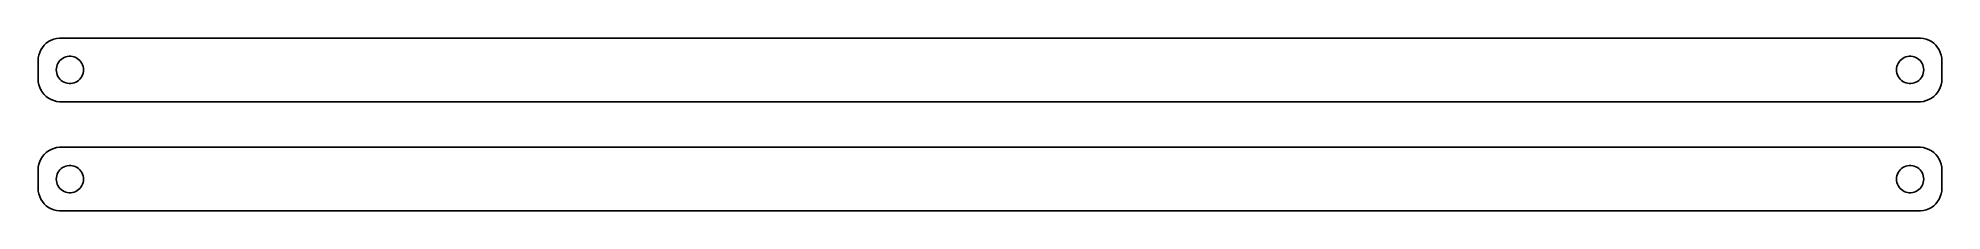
# Model space of a CAD drawing. Header units: metres. Extents: x -210 to 210, y 41 to 79.
import ezdxf

# ---------------------------------------------------------------- set-up
doc = ezdxf.new("R2010")
doc.units = ezdxf.units.M

msp = doc.modelspace()

# ---------------------------------------------------------------- linework, layer by layer
for p, q in [((-209.149, 75.8406), (-209.343, 75.2434)), ((-208.882, 76.4088), (-209.149, 75.8406)), ((-208.545, 76.9389), (-208.882, 76.4088)), ((-208.145, 77.4227), (-208.545, 76.9389)), ((-207.687, 77.8526), (-208.145, 77.4227)), ((-207.179, 78.2216), (-207.687, 77.8526)), ((-206.629, 78.5241), (-207.179, 78.2216)), ((-206.045, 78.7553), (-206.629, 78.5241)), ((-205.437, 78.9114), (-206.045, 78.7553)), ((-204.814, 78.9901), (-205.437, 78.9114)), ((204.814, 78.9901), (-204.814, 78.9901)), ((205.437, 78.9114), (204.814, 78.9901)), ((206.045, 78.7553), (205.437, 78.9114)), ((206.629, 78.5241), (206.045, 78.7553)), ((207.179, 78.2216), (206.629, 78.5241)), ((207.687, 77.8526), (207.179, 78.2216)), ((208.145, 77.4227), (207.687, 77.8526)), ((208.545, 76.9389), (208.145, 77.4227)), ((208.882, 76.4088), (208.545, 76.9389)), ((209.149, 75.8406), (208.882, 76.4088)), ((209.343, 75.2434), (209.149, 75.8406)), ((-209.461, 74.6267), (-209.5, 74)), ((-209.5, 74), (-209.5, 70)), ((-209.343, 75.2434), (-209.461, 74.6267)), ((-205.5, 72), (-205.476, 72.376)), ((-205.476, 71.624), (-205.5, 72)), ((-205.476, 72.376), (-205.406, 72.7461)), ((-205.406, 71.2539), (-205.476, 71.624)), ((-205.406, 72.7461), (-205.289, 73.1044)), ((-205.289, 70.8956), (-205.406, 71.2539)), ((-205.289, 73.1044), (-205.129, 73.4453)), ((-205.129, 73.4453), (-204.927, 73.7634)), ((-204.927, 73.7634), (-204.687, 74.0536)), ((-204.687, 74.0536), (-204.412, 74.3115)), ((-204.412, 74.3115), (-204.107, 74.533)), ((-204.107, 74.533), (-203.777, 74.7145)), ((-203.777, 74.7145), (-203.427, 74.8532)), ((-203.427, 74.8532), (-203.062, 74.9469)), ((-203.062, 74.9469), (-202.688, 74.9941)), ((-202.688, 74.9941), (-202.312, 74.9941)), ((-202.312, 74.9941), (-201.938, 74.9469)), ((-201.938, 74.9469), (-201.573, 74.8532)), ((-201.573, 74.8532), (-201.223, 74.7145)), ((-201.223, 74.7145), (-200.893, 74.533)), ((-200.893, 74.533), (-200.588, 74.3115)), ((-200.588, 74.3115), (-200.313, 74.0536)), ((-200.313, 74.0536), (-200.073, 73.7634)), ((-200.073, 73.7634), (-199.871, 73.4453)), ((-199.871, 73.4453), (-199.711, 73.1044)), ((-199.711, 73.1044), (-199.594, 72.7461)), ((-199.594, 71.2539), (-199.711, 70.8956)), ((-199.594, 72.7461), (-199.524, 72.376)), ((-199.524, 71.624), (-199.594, 71.2539)), ((-199.524, 72.376), (-199.5, 72)), ((-199.5, 72), (-199.524, 71.624)), ((199.5, 72), (199.524, 72.376)), ((199.524, 71.624), (199.5, 72)), ((199.524, 72.376), (199.594, 72.7461)), ((199.594, 71.2539), (199.524, 71.624)), ((199.594, 72.7461), (199.711, 73.1044)), ((199.711, 70.8956), (199.594, 71.2539)), ((199.711, 73.1044), (199.871, 73.4453)), ((199.871, 73.4453), (200.073, 73.7634)), ((200.073, 73.7634), (200.313, 74.0536)), ((200.313, 74.0536), (200.588, 74.3115)), ((200.588, 74.3115), (200.893, 74.533)), ((200.893, 74.533), (201.223, 74.7145)), ((201.223, 74.7145), (201.573, 74.8532)), ((201.573, 74.8532), (201.938, 74.9469)), ((201.938, 74.9469), (202.312, 74.9941)), ((202.312, 74.9941), (202.688, 74.9941)), ((202.688, 74.9941), (203.062, 74.9469)), ((203.062, 74.9469), (203.427, 74.8532)), ((203.427, 74.8532), (203.777, 74.7145)), ((203.777, 74.7145), (204.107, 74.533)), ((204.107, 74.533), (204.412, 74.3115)), ((204.412, 74.3115), (204.687, 74.0536)), ((204.687, 74.0536), (204.927, 73.7634)), ((204.927, 73.7634), (205.129, 73.4453)), ((205.129, 73.4453), (205.289, 73.1044)), ((205.289, 73.1044), (205.406, 72.7461)), ((205.406, 71.2539), (205.289, 70.8956)), ((205.406, 72.7461), (205.476, 72.376)), ((205.476, 71.624), (205.406, 71.2539)), ((205.476, 72.376), (205.5, 72)), ((205.5, 72), (205.476, 71.624)), ((209.461, 74.6267), (209.343, 75.2434)), ((209.5, 74), (209.461, 74.6267)), ((209.5, 70), (209.5, 74)), ((-209.5, 70), (-209.461, 69.3733)), ((-209.461, 69.3733), (-209.343, 68.7566)), ((-209.343, 68.7566), (-209.149, 68.1594)), ((-209.149, 68.1594), (-208.882, 67.5912)), ((-208.882, 67.5912), (-208.545, 67.0611)), ((-208.545, 67.0611), (-208.145, 66.5773)), ((-205.129, 70.5547), (-205.289, 70.8956)), ((-204.927, 70.2366), (-205.129, 70.5547)), ((-204.687, 69.9464), (-204.927, 70.2366)), ((-204.412, 69.6885), (-204.687, 69.9464)), ((-204.107, 69.467), (-204.412, 69.6885)), ((-203.777, 69.2855), (-204.107, 69.467)), ((-203.427, 69.1468), (-203.777, 69.2855)), ((-203.062, 69.0531), (-203.427, 69.1468)), ((-202.688, 69.0059), (-203.062, 69.0531)), ((-202.312, 69.0059), (-202.688, 69.0059)), ((-201.938, 69.0531), (-202.312, 69.0059)), ((-201.573, 69.1468), (-201.938, 69.0531)), ((-201.223, 69.2855), (-201.573, 69.1468)), ((-200.893, 69.467), (-201.223, 69.2855)), ((-200.588, 69.6885), (-200.893, 69.467)), ((-200.313, 69.9464), (-200.588, 69.6885)), ((-200.073, 70.2366), (-200.313, 69.9464)), ((-199.871, 70.5547), (-200.073, 70.2366)), ((-199.711, 70.8956), (-199.871, 70.5547)), ((199.871, 70.5547), (199.711, 70.8956)), ((200.073, 70.2366), (199.871, 70.5547)), ((200.313, 69.9464), (200.073, 70.2366)), ((200.588, 69.6885), (200.313, 69.9464)), ((200.893, 69.467), (200.588, 69.6885)), ((201.223, 69.2855), (200.893, 69.467)), ((201.573, 69.1468), (201.223, 69.2855)), ((201.938, 69.0531), (201.573, 69.1468)), ((202.312, 69.0059), (201.938, 69.0531)), ((202.688, 69.0059), (202.312, 69.0059)), ((203.062, 69.0531), (202.688, 69.0059)), ((203.427, 69.1468), (203.062, 69.0531)), ((203.777, 69.2855), (203.427, 69.1468)), ((204.107, 69.467), (203.777, 69.2855)), ((204.412, 69.6885), (204.107, 69.467)), ((204.687, 69.9464), (204.412, 69.6885)), ((204.927, 70.2366), (204.687, 69.9464)), ((205.129, 70.5547), (204.927, 70.2366)), ((205.289, 70.8956), (205.129, 70.5547)), ((208.145, 66.5773), (208.545, 67.0611)), ((208.545, 67.0611), (208.882, 67.5912)), ((208.882, 67.5912), (209.149, 68.1594)), ((209.149, 68.1594), (209.343, 68.7566)), ((209.343, 68.7566), (209.461, 69.3733)), ((209.461, 69.3733), (209.5, 70)), ((-208.145, 66.5773), (-207.687, 66.1474)), ((-207.687, 66.1474), (-207.179, 65.7784)), ((-207.179, 65.7784), (-206.629, 65.4759)), ((-206.629, 65.4759), (-206.045, 65.2447)), ((-206.045, 65.2447), (-205.437, 65.0886)), ((-205.437, 65.0886), (-204.814, 65.0099)), ((-204.814, 65.0099), (204.814, 65.0099)), ((204.814, 65.0099), (205.437, 65.0886)), ((205.437, 65.0886), (206.045, 65.2447)), ((206.045, 65.2447), (206.629, 65.4759)), ((206.629, 65.4759), (207.179, 65.7784)), ((207.179, 65.7784), (207.687, 66.1474)), ((207.687, 66.1474), (208.145, 66.5773)), ((-206.629, 54.5241), (-207.179, 54.2216)), ((-206.045, 54.7553), (-206.629, 54.5241)), ((-205.437, 54.9114), (-206.045, 54.7553)), ((-204.814, 54.9901), (-205.437, 54.9114)), ((204.814, 54.9901), (-204.814, 54.9901)), ((205.437, 54.9114), (204.814, 54.9901)), ((206.045, 54.7553), (205.437, 54.9114)), ((206.629, 54.5241), (206.045, 54.7553)), ((207.179, 54.2216), (206.629, 54.5241)), ((-209.461, 50.6267), (-209.5, 50)), ((-209.343, 51.2434), (-209.461, 50.6267)), ((-209.149, 51.8406), (-209.343, 51.2434)), ((-208.882, 52.4088), (-209.149, 51.8406)), ((-208.545, 52.9389), (-208.882, 52.4088)), ((-208.145, 53.4227), (-208.545, 52.9389)), ((-207.687, 53.8526), (-208.145, 53.4227)), ((-207.179, 54.2216), (-207.687, 53.8526)), ((-204.687, 50.0536), (-204.412, 50.3115)), ((-204.412, 50.3115), (-204.107, 50.533)), ((-204.107, 50.533), (-203.777, 50.7145)), ((-203.777, 50.7145), (-203.427, 50.8532)), ((-203.427, 50.8532), (-203.062, 50.9469)), ((-203.062, 50.9469), (-202.688, 50.9941)), ((-202.688, 50.9941), (-202.312, 50.9941)), ((-202.312, 50.9941), (-201.938, 50.9469)), ((-201.938, 50.9469), (-201.573, 50.8532)), ((-201.573, 50.8532), (-201.223, 50.7145)), ((-201.223, 50.7145), (-200.893, 50.533)), ((-200.893, 50.533), (-200.588, 50.3115)), ((-200.588, 50.3115), (-200.313, 50.0536)), ((200.313, 50.0536), (200.588, 50.3115)), ((200.588, 50.3115), (200.893, 50.533)), ((200.893, 50.533), (201.223, 50.7145)), ((201.223, 50.7145), (201.573, 50.8532)), ((201.573, 50.8532), (201.938, 50.9469)), ((201.938, 50.9469), (202.312, 50.9941)), ((202.312, 50.9941), (202.688, 50.9941)), ((202.688, 50.9941), (203.062, 50.9469)), ((203.062, 50.9469), (203.427, 50.8532)), ((203.427, 50.8532), (203.777, 50.7145)), ((203.777, 50.7145), (204.107, 50.533)), ((204.107, 50.533), (204.412, 50.3115)), ((204.412, 50.3115), (204.687, 50.0536)), ((207.687, 53.8526), (207.179, 54.2216)), ((208.145, 53.4227), (207.687, 53.8526)), ((208.545, 52.9389), (208.145, 53.4227)), ((208.882, 52.4088), (208.545, 52.9389)), ((209.149, 51.8406), (208.882, 52.4088)), ((209.343, 51.2434), (209.149, 51.8406)), ((209.461, 50.6267), (209.343, 51.2434)), ((209.5, 50), (209.461, 50.6267)), ((-209.5, 50), (-209.5, 46)), ((-205.5, 48), (-205.476, 48.376)), ((-205.476, 47.624), (-205.5, 48)), ((-205.476, 48.376), (-205.406, 48.7461)), ((-205.406, 47.2539), (-205.476, 47.624)), ((-205.406, 48.7461), (-205.289, 49.1044)), ((-205.289, 46.8956), (-205.406, 47.2539)), ((-205.289, 49.1044), (-205.129, 49.4453)), ((-205.129, 46.5547), (-205.289, 46.8956)), ((-205.129, 49.4453), (-204.927, 49.7634)), ((-204.927, 46.2366), (-205.129, 46.5547)), ((-204.927, 49.7634), (-204.687, 50.0536)), ((-204.687, 45.9464), (-204.927, 46.2366)), ((-200.313, 50.0536), (-200.073, 49.7634)), ((-200.073, 46.2366), (-200.313, 45.9464)), ((-200.073, 49.7634), (-199.871, 49.4453)), ((-199.871, 46.5547), (-200.073, 46.2366)), ((-199.871, 49.4453), (-199.711, 49.1044)), ((-199.711, 46.8956), (-199.871, 46.5547)), ((-199.711, 49.1044), (-199.594, 48.7461)), ((-199.594, 47.2539), (-199.711, 46.8956)), ((-199.594, 48.7461), (-199.524, 48.376)), ((-199.524, 47.624), (-199.594, 47.2539)), ((-199.524, 48.376), (-199.5, 48)), ((-199.5, 48), (-199.524, 47.624)), ((199.5, 48), (199.524, 48.376)), ((199.524, 47.624), (199.5, 48)), ((199.524, 48.376), (199.594, 48.7461)), ((199.594, 47.2539), (199.524, 47.624)), ((199.594, 48.7461), (199.711, 49.1044)), ((199.711, 46.8956), (199.594, 47.2539)), ((199.711, 49.1044), (199.871, 49.4453)), ((199.871, 46.5547), (199.711, 46.8956)), ((199.871, 49.4453), (200.073, 49.7634)), ((200.073, 46.2366), (199.871, 46.5547)), ((200.073, 49.7634), (200.313, 50.0536)), ((200.313, 45.9464), (200.073, 46.2366)), ((204.687, 50.0536), (204.927, 49.7634)), ((204.927, 46.2366), (204.687, 45.9464)), ((204.927, 49.7634), (205.129, 49.4453)), ((205.129, 46.5547), (204.927, 46.2366)), ((205.129, 49.4453), (205.289, 49.1044)), ((205.289, 46.8956), (205.129, 46.5547)), ((205.289, 49.1044), (205.406, 48.7461)), ((205.406, 47.2539), (205.289, 46.8956)), ((205.406, 48.7461), (205.476, 48.376)), ((205.476, 47.624), (205.406, 47.2539)), ((205.476, 48.376), (205.5, 48)), ((205.5, 48), (205.476, 47.624)), ((209.5, 46), (209.5, 50)), ((-209.5, 46), (-209.461, 45.3733)), ((-209.461, 45.3733), (-209.343, 44.7566)), ((-209.343, 44.7566), (-209.149, 44.1594)), ((-209.149, 44.1594), (-208.882, 43.5912)), ((-208.882, 43.5912), (-208.545, 43.0611)), ((-208.545, 43.0611), (-208.145, 42.5773)), ((-208.145, 42.5773), (-207.687, 42.1474)), ((-207.687, 42.1474), (-207.179, 41.7784)), ((-204.412, 45.6885), (-204.687, 45.9464)), ((-204.107, 45.467), (-204.412, 45.6885)), ((-203.777, 45.2855), (-204.107, 45.467)), ((-203.427, 45.1468), (-203.777, 45.2855)), ((-203.062, 45.0531), (-203.427, 45.1468)), ((-202.688, 45.0059), (-203.062, 45.0531)), ((-202.312, 45.0059), (-202.688, 45.0059)), ((-201.938, 45.0531), (-202.312, 45.0059)), ((-201.573, 45.1468), (-201.938, 45.0531)), ((-201.223, 45.2855), (-201.573, 45.1468)), ((-200.893, 45.467), (-201.223, 45.2855)), ((-200.588, 45.6885), (-200.893, 45.467)), ((-200.313, 45.9464), (-200.588, 45.6885)), ((200.588, 45.6885), (200.313, 45.9464)), ((200.893, 45.467), (200.588, 45.6885)), ((201.223, 45.2855), (200.893, 45.467)), ((201.573, 45.1468), (201.223, 45.2855)), ((201.938, 45.0531), (201.573, 45.1468)), ((202.312, 45.0059), (201.938, 45.0531)), ((202.688, 45.0059), (202.312, 45.0059)), ((203.062, 45.0531), (202.688, 45.0059)), ((203.427, 45.1468), (203.062, 45.0531)), ((203.777, 45.2855), (203.427, 45.1468)), ((204.107, 45.467), (203.777, 45.2855)), ((204.412, 45.6885), (204.107, 45.467)), ((204.687, 45.9464), (204.412, 45.6885)), ((207.179, 41.7784), (207.687, 42.1474)), ((207.687, 42.1474), (208.145, 42.5773)), ((208.145, 42.5773), (208.545, 43.0611)), ((208.545, 43.0611), (208.882, 43.5912)), ((208.882, 43.5912), (209.149, 44.1594)), ((209.149, 44.1594), (209.343, 44.7566)), ((209.343, 44.7566), (209.461, 45.3733)), ((209.461, 45.3733), (209.5, 46)), ((-207.179, 41.7784), (-206.629, 41.4759)), ((-206.629, 41.4759), (-206.045, 41.2447)), ((-206.045, 41.2447), (-205.437, 41.0886)), ((-205.437, 41.0886), (-204.814, 41.0099)), ((-204.814, 41.0099), (204.814, 41.0099)), ((204.814, 41.0099), (205.437, 41.0886)), ((205.437, 41.0886), (206.045, 41.2447)), ((206.045, 41.2447), (206.629, 41.4759)), ((206.629, 41.4759), (207.179, 41.7784))]:
    msp.add_line(p, q)

doc.saveas('drawing.dxf')
